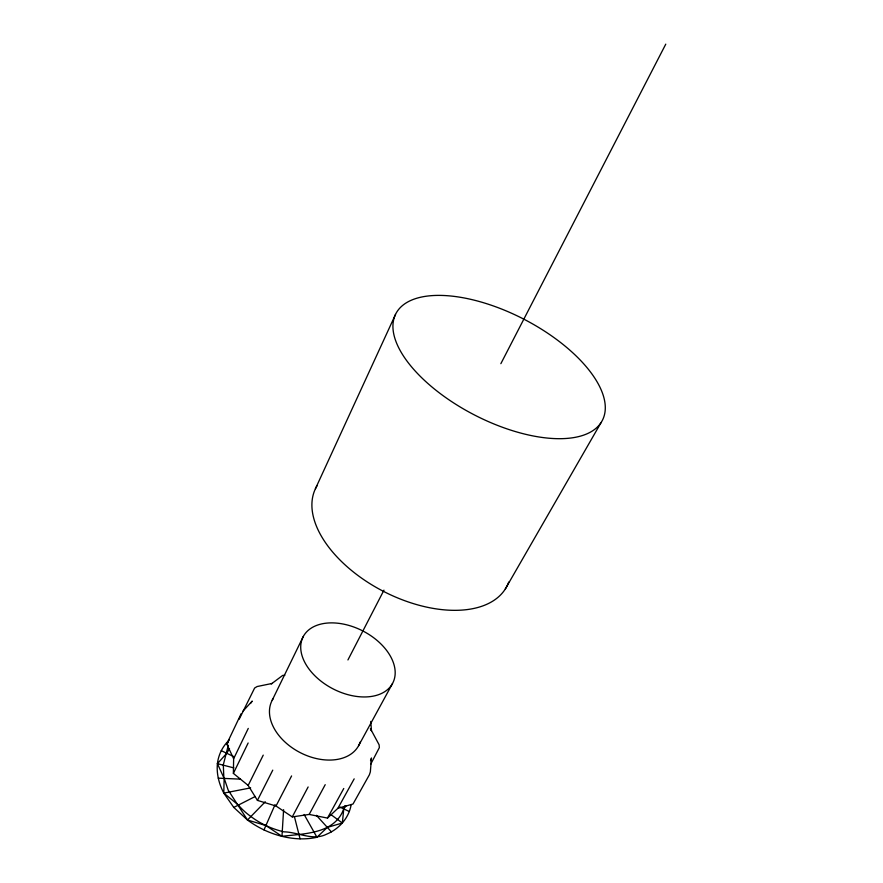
<?xml version="1.0" encoding="UTF-8"?>
<svg xmlns="http://www.w3.org/2000/svg" width="883" height="883" viewBox="0 0 883 883"><rect width="100%" height="100%" fill="white"/><g stroke="black" fill="none" stroke-linecap="round" stroke-linejoin="round"><path stroke-width="1.32" d="M354.171 778.861L337.902 808.287L327.494 818.077L309.171 814.435L292.262 816.907L276.015 806.013L257.439 800.395L248.178 785.417L233.377 773.387L233.642 758.74L248.266 728.409M344.878 805.837A50.651 36.468 28 0 1 343.752 808.894C334.602 834.192 303.907 833.563 281.964 836.333L265.904 825.528L247.505 820.009L233.774 807.426L223.796 793.111L224.15 778.42L217.417 763.674C218.454 754.645 222.682 746.157 229.337 739.965M229.503 748.641L226.743 753.276L217.417 763.674C216.39 773.883 219.083 784.093 223.796 793.111L238.41 805.064A51.093 37.119 27.1 0 0 250.915 816.521C260.595 823.894 271.942 828.949 283.752 831.83C298.057 832.029 312.88 841.19 326.522 834.214C338.873 829.17 348.895 818.122 351.136 804.766M281.964 836.333L283.609 809.678M228.3 745.285L223.311 764.821L223.829 777.239L228.178 790.086L247.505 820.009A70.971 51.203 27.3 0 0 316.942 837.272L327.339 827.393L342.372 823.022L343.752 808.894L346.147 805.682M370.518 760.749L371.467 757.967L370.352 771.852L369.392 774.766L353.012 804.027L337.902 808.287M263.984 829.91L275.099 804.568M315.397 488.807L395.507 314.469M233.642 758.74L226.765 743.983L241.169 713.652M239.194 719.226L254.624 688.034L257.13 686.533L272.328 683.409M233.377 773.387L248.145 742.989M272.218 700.23L303.288 636.5M248.178 785.417L263.233 755.131M257.439 800.395L272.759 770.142M347.935 659.943L383.962 590.164M500.86 363.675L665.771 44.15M276.015 806.013L291.589 775.936M292.262 816.907L308.134 786.963M309.171 814.435L325.209 784.678M358.542 745.815L392.494 683.552A50.43 32.561 27.3 0 0 339.282 623.398A50.43 32.561 27.3 0 0 312.074 672.813A50.43 32.561 27.3 0 0 392.494 683.552M327.494 818.077L343.763 788.497M370.694 764.236L379.359 747.603L379.116 744.799L370.407 728.596L371.467 730.782L370.761 721.411M505.319 588.972L601.124 422.493A116.203 53.885 27.3 0 0 473.619 300.021A116.203 53.885 27.3 0 0 422.604 378.619A116.203 53.885 27.3 0 0 601.124 422.493M250.496 703.497L252.24 701.08L242.991 711.135M226.765 743.983L228.465 742.106M247.505 820.009L265.275 801.775M271.247 684.005L282.681 675.429L284.845 675.252M233.774 807.426L255.264 796.477M223.796 793.111L250.651 787.89M218.244 778.155L240.474 779.148M217.417 763.674L233.863 767.901M221.247 750.66L234.072 756.753M340.021 807.117L349.293 811.521M330.761 814.49L342.372 823.022M316.39 815.329L331.368 831.841M304.127 814.49L316.942 837.272M294.414 816.654L300.065 838.839M508.696 582.074A107.439 61.115 27.3 0 1 384.878 592.085A107.439 61.115 27.3 0 1 317.229 485.429M360.22 741.963A48.808 33.422 27.3 0 1 300.893 752.967A48.808 33.422 27.3 0 1 273.288 698.42"/></g></svg>
